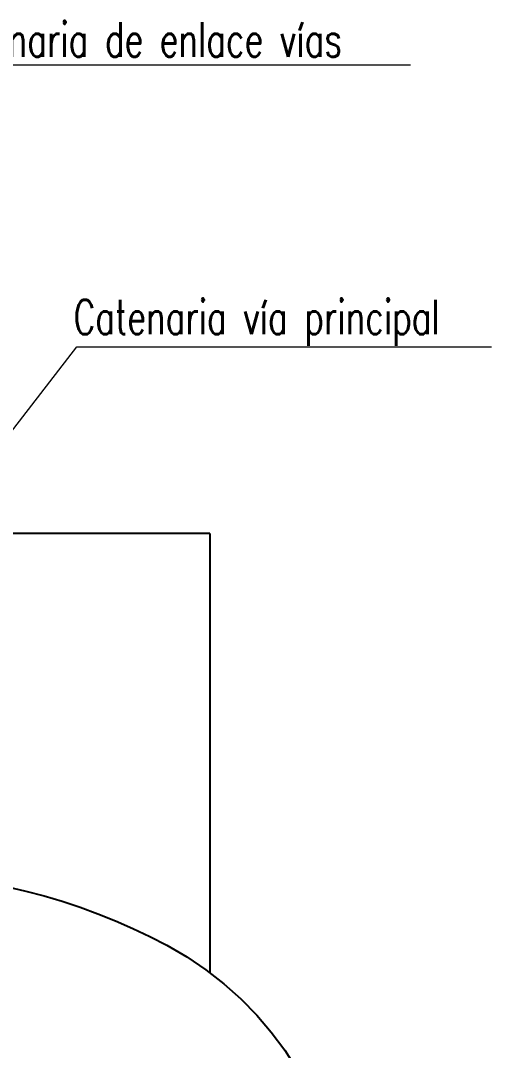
# Model space of a CAD drawing. Header units: millimetres. Extents: x -37020 to 35906, y -101 to 52234.
# Drawn here: x -20.397 to -18.691, y 388.586 to 392.32 of the extents above; entities that cross this region are included whole.
import ezdxf

# ---------------------------------------------------------------- set-up
doc = ezdxf.new("R2010")
doc.units = ezdxf.units.MM
doc.linetypes.add('HIDDEN', pattern=[9.525, 6.35, -3.175])
doc.layers.add('CI-Proyecciones', color=1, linetype='HIDDEN')
doc.layers.add('galibo', color=41, linetype='Continuous')
doc.styles.add('ROMAN_SIMPLEX', font='ROMANS')

# ---------------------------------------------------------------- blocks, each defined once
blk = doc.blocks.new('galibo TA')
at = {"layer": 'galibo', "linetype": 'HIDDEN'}
for q in [(-1.21, 4.1075), (0, 5.7)]:
    blk.add_line((-1.21, 5.7), q, dxfattribs=at)
for centre, radius, start, end in [((0, 2.23), 2.24, 90, 118.0725), ((-0.48, 3.13), 1.22, 118.0725, 180)]:
    blk.add_arc(centre, radius, start, end, dxfattribs=at)

msp = doc.modelspace()

# ---------------------------------------------------------------- linework, layer by layer
at = {"color": 1, "linetype": 'Continuous', "lineweight": 15, "elevation": -9.3052}
msp.add_lwpolyline([(-21.1644, 391.2133), (-20.6831, 392.1597), (-18.9843, 392.1597)], dxfattribs=at)
at = {"color": 82, "linetype": 'Continuous', "lineweight": 15, "elevation": -9.3052}
msp.add_lwpolyline([(-20.7292, 390.444), (-20.1939, 391.1375), (-18.6905, 391.1375)], dxfattribs=at)

# ---------------------------------------------------------------- block references
at = {"layer": 'CI-Proyecciones', "ltscale": 100, "xscale": -1}
msp.add_blockref('galibo TA', (-20.9216, 384.7606, -20.7852), dxfattribs=at)

# ---------------------------------------------------------------- texts
at = {"color": 1, "linetype": 'Continuous', "lineweight": 15, "style": 'ROMAN_SIMPLEX', "width": 0.7}
msp.add_text('Catenaria de enlace vías', height=0.125, dxfattribs=at).set_placement((-20.7065, 392.1891, -9.3052))
at = {"color": 82, "linetype": 'Continuous', "lineweight": 15, "style": 'ROMAN_SIMPLEX', "width": 0.7}
msp.add_text('Catenaria vía principal', height=0.125, dxfattribs=at).set_placement((-20.2053, 391.1824, -9.3052))

doc.saveas('drawing.dxf')
